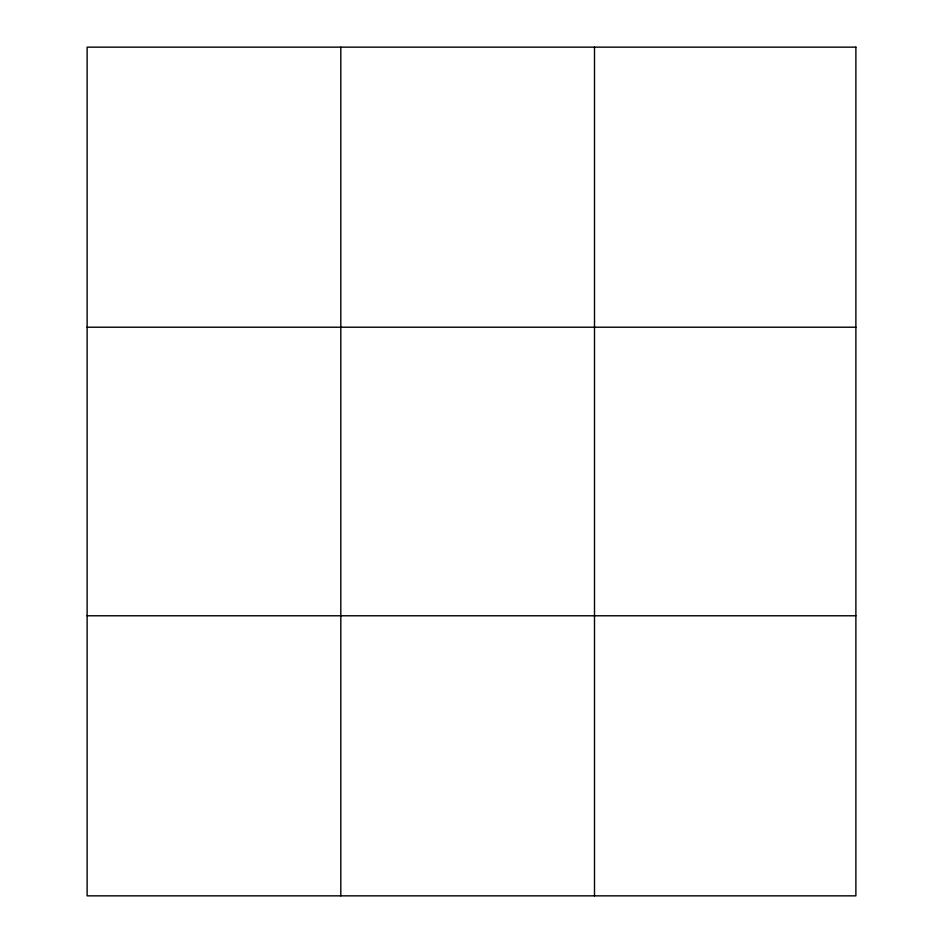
<?xml version="1.0" encoding="UTF-8"?>
<svg xmlns="http://www.w3.org/2000/svg" width="943" height="943" viewBox="0 0 943 943"><rect width="100%" height="100%" fill="white"/><g stroke="black" fill="none" stroke-linecap="round" stroke-linejoin="round"><path stroke-width="1.41" d="M340.812 47.15L340.812 895.85M594.503 47.15L594.503 895.85M87.121 327.221L855.879 327.221M87.121 615.779L855.879 615.779M855.879 47.15L855.879 895.85L87.121 895.85L87.121 47.15L855.879 47.15"/></g></svg>
